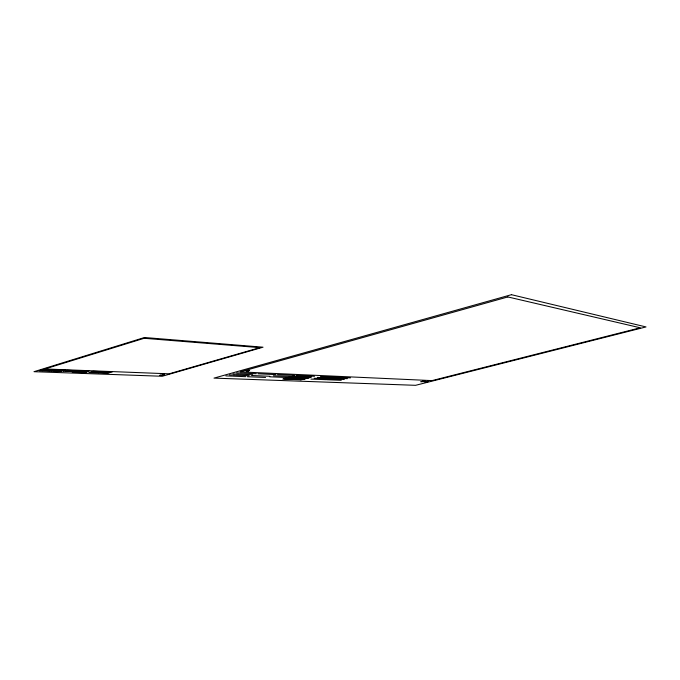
<?xml version="1.0" encoding="UTF-8"?>
<svg xmlns="http://www.w3.org/2000/svg" width="680" height="680" viewBox="0 0 680 680"><rect width="100%" height="100%" fill="white"/><g stroke="black" fill="none" stroke-linecap="round" stroke-linejoin="round"><path stroke-width="1.02" d="M162.877 374.306L162.163 374.408L163.268 374.399M421.736 381.633L420.589 381.752M427.363 381.463L428.051 381.31M163.642 374.935L162.46 375.148L162.945 374.901M423.708 381.726L425.51 381.259M426.003 381.48L425.484 381.625M428.145 381.574L427.465 381.701M74.145 372.436L78.37 371.161M76.143 372.512L80.367 371.238M82.917 372.759L87.116 371.493M83.657 372.784L87.856 371.518L76.534 371.084L72.301 372.368L84.116 372.649M162.189 375.122L161.874 375.02M159.724 375.284L160.259 375.156M160.2 375.3L160.675 375.164M161.203 375.181L160.548 375.394M162.282 375.096L162.775 374.977M163.31 375.071L162.775 375.156M162.486 375.037L162.919 374.909M163.098 375.088L163.871 374.935M163.82 375.079L164.432 374.986M246.891 370.727L246.151 371.084L249.62 370.464L246.891 370.727L248.88 370.821M246.466 371.17L249.492 370.396L248.064 370.778M285.855 379.194L296.055 376.431M289.17 379.312L299.327 376.567M300.279 379.738L310.326 377.034M425.068 381.726L424.413 381.854M427.065 381.795L426.513 381.947M162.596 375.122L163.531 374.926M425.34 381.93L425.782 381.854M74.179 371.807L85.519 372.224M39.227 370.719L42.508 370.838M42.942 370.855L50.252 371.127M51.161 371.161L61.599 371.543M73.703 371.943L85.051 372.368M88.834 372.495L98.439 372.844M98.821 372.861L108.205 373.209M73.236 372.087L84.584 372.504M285.039 378.462L303.697 379.185M43.537 369.385L46.801 369.512M47.234 369.529L54.528 369.809M55.437 369.844L65.849 370.251M66.734 370.286L76.9 370.676M77.758 370.71L89.105 371.144M92.837 371.288L102.416 371.654M102.799 371.671L112.166 372.036M283.909 378.769L302.591 379.482M42.075 369.844L45.339 369.962M45.773 369.979L53.074 370.26M91.502 371.688L101.091 372.053M101.473 372.07L110.84 372.427M65.067 370.787L75.242 371.178M76.049 371.238L87.38 371.662M52.93 370.617L63.359 371.008M75.582 371.374L86.912 371.807M40.655 370.277L43.936 370.396M44.361 370.413L51.671 370.694M63.546 371.254L73.729 371.637M74.647 371.662L86.445 371.943M90.168 372.087L99.764 372.453M100.147 372.462L109.522 372.819M269.671 376.796L286.9 377.493M288.43 377.536L307.028 378.293M287.3 377.85L305.915 378.59M286.17 378.156L304.801 378.887M310.938 379.1L326.145 379.703M326.74 379.721L341.241 380.298M225.845 375.887L231.812 376.125M232.594 376.15L245.709 376.669M247.316 376.728L265.557 377.451M273.394 375.776L290.555 376.499M291.839 376.618L310.369 377.392M290.7 376.924L309.255 377.689M251.694 375.522L269.858 376.269M289.57 377.23L308.142 377.995M314.109 378.25L329.264 378.87M329.851 378.896L344.301 379.491M229.424 374.884L235.374 375.13M236.155 375.164L249.22 375.692M236.657 372.861L242.565 373.125M243.338 373.159L256.326 373.728M257.916 373.796L275.969 374.595M277.482 374.654L294.576 375.411M296.004 375.471L314.5 376.286M320.467 376.55L335.521 377.204M336.115 377.23L350.455 377.868M232.968 373.898L238.901 374.144M239.675 374.178L252.705 374.731M317.279 377.4L332.384 378.037M332.979 378.063L347.378 378.675M163.633 374.153L164.347 374.051L163.633 374.153M421.914 381.701L422.475 381.574L421.914 381.701M422.918 381.157L422.467 381.395L423.368 381.089L422.918 381.157M423.207 381.335L424.507 381.131L423.207 381.335M144.475 337.51L34 371.688L162.197 376.269L263.024 347.2L144.475 337.51M144.168 338.283L44.922 368.959L169.133 373.813L259.879 347.633L144.168 338.283M511.454 294.686L214.005 378.114L415.591 385.313L646 326.935L511.454 294.686M507.833 296.939L240.142 371.883L431.995 380.613L640.271 327.794L507.833 296.939M293.012 376.295L282.778 379.075L301.478 379.78L311.517 377.085L293.012 376.295"/></g></svg>
